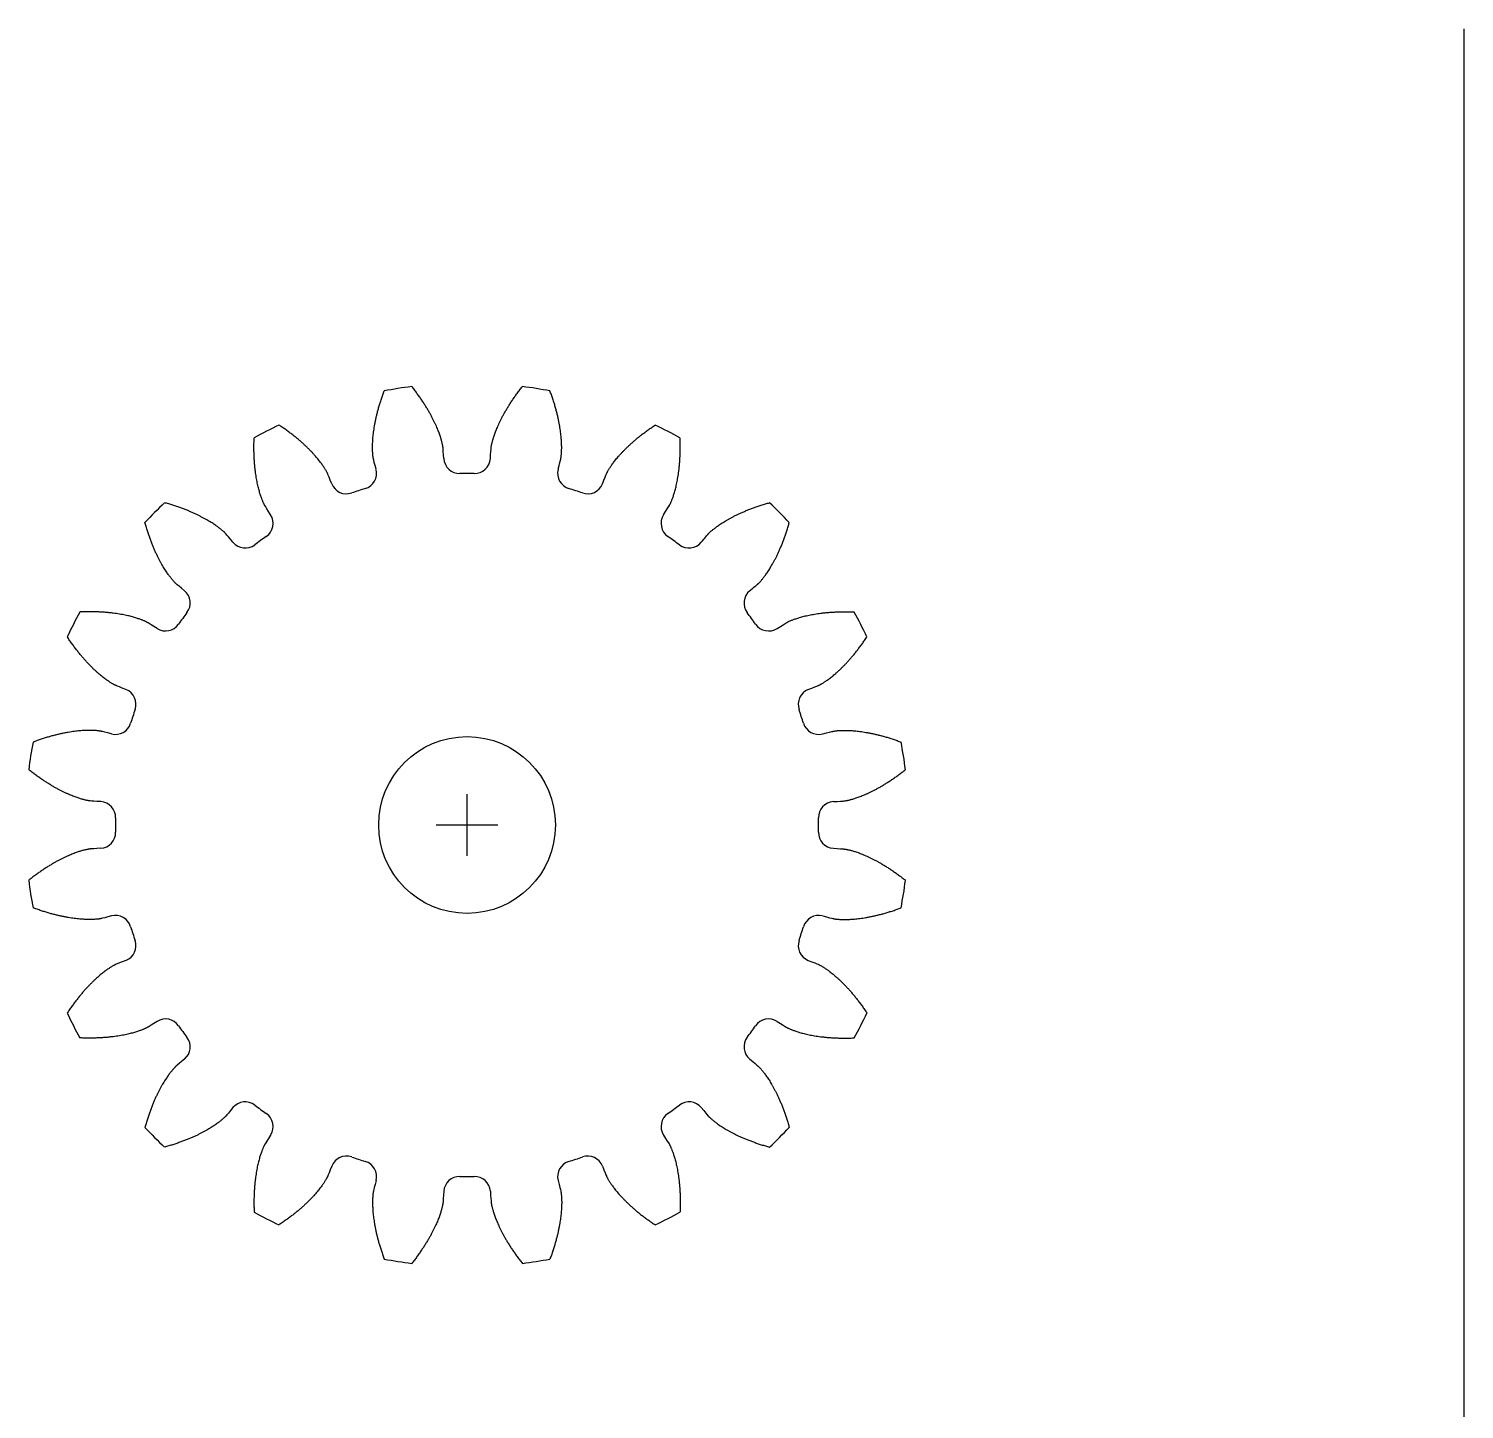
# Model space of a CAD drawing. Extents: x 2.5 to 99.9, y 257.1 to 300.1.
# Drawn here: x 60.95 to 78.82, y 282.95 to 300.13 of the extents above; entities that cross this region are included whole.
import ezdxf

# ---------------------------------------------------------------- set-up
doc = ezdxf.new("R2010")
doc.units = 0
doc.header["$LTSCALE"] = 12.7
for name, color, linetype in [('CENTERMARKS', 7, 'CONTINUOUS'), ('SKETCHED_GEOMETRY', 1, 'CONTINUOUS'), ('VISIBLE', 1, 'CONTINUOUS')]:
    doc.layers.add(name, color=color, linetype=linetype)

msp = doc.modelspace()

# ---------------------------------------------------------------- linework, layer by layer
at = {"layer": 'CENTERMARKS', "linetype": 'CONTINUOUS'}
for p, q in [((66.406, 289.834), (66.406, 290.604)), ((66.021, 290.219), (66.791, 290.219))]:
    msp.add_line(p, q, dxfattribs=at)
at = {"layer": 'SKETCHED_GEOMETRY'}
msp.add_line((78.819, 257.138), (78.819, 300.129), dxfattribs=at)
at = {"layer": 'VISIBLE'}
msp.add_circle((66.406, 290.219), 1.1, dxfattribs=at)
for centre, radius, start, end in [((66.406, 290.219), 5.5, 97.1909, 100.8091), ((66.406, 290.219), 5.5, 79.1909, 82.8091), ((66.406, 290.219), 5.5, 115.1909, 118.8091), ((66.406, 290.219), 5.5, 61.1909, 64.8091), ((66.314, 294.792), 0.198, 183.6271, 271.163), ((66.499, 294.792), 0.198, 268.837, 356.3729), ((65.082, 294.596), 0.198, 286.837, 14.3729), ((66.406, 290.219), 4.375, 88.837, 91.163), ((67.731, 294.596), 0.198, 165.6271, 253.163), ((64.905, 294.539), 0.198, 201.6271, 289.163), ((66.406, 290.219), 4.375, 106.837, 109.163), ((66.406, 290.219), 4.375, 70.837, 73.163), ((67.908, 294.539), 0.198, 250.837, 338.3729), ((66.406, 290.219), 5.5, 133.1909, 136.8091), ((66.406, 290.219), 5.5, 43.1909, 46.8091), ((63.794, 293.973), 0.198, 304.837, 32.3729), ((69.019, 293.973), 0.198, 147.6271, 235.163), ((66.406, 290.219), 4.375, 124.837, 127.163), ((66.406, 290.219), 4.375, 52.837, 55.163), ((63.644, 293.864), 0.198, 219.6271, 307.163), ((69.169, 293.864), 0.198, 232.837, 320.3729), ((62.762, 292.982), 0.198, 322.837, 50.3729), ((70.051, 292.982), 0.198, 129.6271, 217.163), ((66.406, 290.219), 5.5, 151.1909, 154.8091), ((62.653, 292.832), 0.198, 237.6271, 325.163), ((66.406, 290.219), 4.375, 142.837, 145.163), ((66.406, 290.219), 4.375, 34.837, 37.163), ((70.16, 292.832), 0.198, 214.837, 302.3729), ((66.406, 290.219), 5.5, 25.1909, 28.8091), ((62.087, 291.721), 0.198, 340.837, 68.3729), ((70.726, 291.721), 0.198, 111.6271, 199.163), ((66.406, 290.219), 4.375, 160.837, 163.163), ((66.406, 290.219), 4.375, 16.837, 19.163), ((62.029, 291.544), 0.198, 255.6271, 343.163), ((70.783, 291.544), 0.198, 196.837, 284.3729), ((66.406, 290.219), 5.5, 169.1909, 172.8091), ((66.406, 290.219), 5.5, 7.1909, 10.8091), ((61.834, 290.312), 0.198, 358.837, 86.3729), ((70.978, 290.312), 0.198, 93.6271, 181.163), ((66.406, 290.219), 4.375, 178.837, 181.163), ((66.406, 290.219), 4.375, 358.837, 1.163), ((61.834, 290.127), 0.198, 273.6271, 1.163), ((70.978, 290.127), 0.198, 178.837, 266.3729), ((66.406, 290.219), 5.5, 187.1909, 190.8091), ((66.406, 290.219), 5.5, 349.1909, 352.8091), ((62.029, 288.895), 0.198, 16.837, 104.3729), ((66.406, 290.219), 4.375, 196.837, 199.163), ((66.406, 290.219), 4.375, 340.837, 343.163), ((70.783, 288.895), 0.198, 75.6271, 163.163), ((62.087, 288.718), 0.198, 291.6271, 19.163), ((70.726, 288.718), 0.198, 160.837, 248.3729), ((66.406, 290.219), 5.5, 205.1909, 208.8091), ((66.406, 290.219), 5.5, 331.1909, 334.8091), ((62.653, 287.607), 0.198, 34.837, 122.3729), ((66.406, 290.219), 4.375, 214.837, 217.163), ((66.406, 290.219), 4.375, 322.837, 325.163), ((70.16, 287.607), 0.198, 57.6271, 145.163), ((62.762, 287.457), 0.198, 309.6271, 37.163), ((70.051, 287.457), 0.198, 142.837, 230.3729), ((63.644, 286.575), 0.198, 52.837, 140.3729), ((66.406, 290.219), 4.375, 232.837, 235.163), ((63.794, 286.466), 0.198, 327.6271, 55.163), ((69.019, 286.466), 0.198, 124.837, 212.3729), ((66.406, 290.219), 4.375, 304.837, 307.163), ((69.169, 286.575), 0.198, 39.6271, 127.163), ((66.406, 290.219), 5.5, 223.1909, 226.8091), ((66.406, 290.219), 5.5, 313.1909, 316.8091), ((64.905, 285.9), 0.198, 70.837, 158.3729), ((67.908, 285.9), 0.198, 21.6271, 109.163), ((66.406, 290.219), 4.375, 250.837, 253.163), ((65.082, 285.842), 0.198, 345.6271, 73.163), ((67.731, 285.842), 0.198, 106.837, 194.3729), ((66.406, 290.219), 4.375, 286.837, 289.163), ((66.314, 285.647), 0.198, 88.837, 176.3729), ((66.406, 290.219), 4.375, 268.837, 271.163), ((66.499, 285.647), 0.198, 3.6271, 91.163), ((66.406, 290.219), 5.5, 241.1909, 244.8091), ((66.406, 290.219), 5.5, 295.1909, 298.8091), ((66.406, 290.219), 5.5, 259.1909, 262.8091), ((66.406, 290.219), 5.5, 277.1909, 280.8091)]:
    msp.add_arc(centre, radius, start, end, dxfattribs=at)
for points in [[(65.274, 294.646), (65.256, 294.713), (65.241, 294.771), (65.241, 294.775), (65.24, 294.78), (65.239, 294.786), (65.237, 294.795), (65.236, 294.805), (65.234, 294.817), (65.233, 294.831), (65.232, 294.847), (65.231, 294.865), (65.23, 294.884), (65.229, 294.906), (65.229, 294.929), (65.23, 294.955), (65.231, 294.982), (65.233, 295.011), (65.235, 295.042), (65.238, 295.075), (65.242, 295.109), (65.248, 295.146), (65.254, 295.184), (65.261, 295.223), (65.269, 295.265), (65.279, 295.308), (65.29, 295.353), (65.302, 295.399), (65.316, 295.447), (65.331, 295.496), (65.348, 295.547), (65.363, 295.589), (65.372, 295.614), (65.375, 295.622)], [(66.116, 294.779), (66.112, 294.849), (66.108, 294.909), (66.107, 294.912), (66.107, 294.917), (66.106, 294.923), (66.105, 294.932), (66.103, 294.942), (66.1, 294.954), (66.097, 294.968), (66.094, 294.983), (66.089, 295.001), (66.084, 295.02), (66.078, 295.04), (66.07, 295.063), (66.062, 295.087), (66.053, 295.112), (66.042, 295.139), (66.03, 295.168), (66.017, 295.198), (66.002, 295.23), (65.986, 295.263), (65.969, 295.297), (65.95, 295.332), (65.929, 295.369), (65.906, 295.407), (65.882, 295.446), (65.856, 295.487), (65.828, 295.528), (65.798, 295.57), (65.767, 295.613), (65.74, 295.649), (65.723, 295.67), (65.718, 295.676)], [(66.697, 294.779), (66.701, 294.849), (66.705, 294.909), (66.706, 294.912), (66.706, 294.917), (66.707, 294.923), (66.708, 294.932), (66.71, 294.942), (66.712, 294.954), (66.715, 294.968), (66.719, 294.983), (66.724, 295.001), (66.729, 295.02), (66.735, 295.04), (66.742, 295.063), (66.751, 295.087), (66.76, 295.112), (66.771, 295.139), (66.783, 295.168), (66.796, 295.198), (66.811, 295.23), (66.827, 295.263), (66.844, 295.297), (66.863, 295.332), (66.884, 295.369), (66.907, 295.407), (66.931, 295.446), (66.957, 295.487), (66.985, 295.528), (67.014, 295.57), (67.046, 295.613), (67.073, 295.649), (67.09, 295.67), (67.095, 295.676)], [(67.539, 294.646), (67.557, 294.713), (67.571, 294.771), (67.572, 294.775), (67.573, 294.78), (67.574, 294.786), (67.576, 294.795), (67.577, 294.805), (67.578, 294.817), (67.58, 294.831), (67.581, 294.847), (67.582, 294.865), (67.583, 294.884), (67.584, 294.906), (67.584, 294.929), (67.583, 294.955), (67.582, 294.982), (67.58, 295.011), (67.578, 295.042), (67.574, 295.075), (67.57, 295.109), (67.565, 295.146), (67.559, 295.184), (67.552, 295.223), (67.544, 295.265), (67.534, 295.308), (67.523, 295.353), (67.511, 295.399), (67.497, 295.447), (67.482, 295.496), (67.465, 295.547), (67.45, 295.589), (67.441, 295.614), (67.438, 295.622)], [(63.961, 294.079), (63.924, 294.138), (63.892, 294.189), (63.89, 294.191), (63.888, 294.196), (63.885, 294.202), (63.881, 294.209), (63.876, 294.219), (63.871, 294.23), (63.865, 294.243), (63.859, 294.257), (63.853, 294.274), (63.846, 294.292), (63.839, 294.313), (63.831, 294.335), (63.824, 294.359), (63.817, 294.386), (63.809, 294.414), (63.802, 294.444), (63.795, 294.476), (63.788, 294.51), (63.782, 294.546), (63.776, 294.584), (63.771, 294.624), (63.766, 294.666), (63.762, 294.71), (63.758, 294.756), (63.756, 294.804), (63.754, 294.854), (63.753, 294.906), (63.753, 294.959), (63.755, 295.004), (63.756, 295.031), (63.756, 295.039)], [(64.721, 294.466), (64.695, 294.531), (64.673, 294.587), (64.672, 294.59), (64.67, 294.595), (64.667, 294.6), (64.663, 294.608), (64.658, 294.617), (64.652, 294.628), (64.645, 294.64), (64.637, 294.654), (64.627, 294.669), (64.616, 294.685), (64.604, 294.703), (64.59, 294.722), (64.575, 294.742), (64.558, 294.763), (64.54, 294.786), (64.519, 294.809), (64.498, 294.834), (64.474, 294.86), (64.448, 294.886), (64.421, 294.913), (64.392, 294.941), (64.361, 294.97), (64.328, 294.999), (64.293, 295.029), (64.255, 295.059), (64.216, 295.09), (64.175, 295.121), (64.131, 295.152), (64.095, 295.177), (64.072, 295.192), (64.065, 295.196)], [(68.092, 294.466), (68.117, 294.531), (68.14, 294.587), (68.141, 294.59), (68.143, 294.595), (68.146, 294.6), (68.15, 294.608), (68.155, 294.617), (68.16, 294.628), (68.168, 294.64), (68.176, 294.654), (68.186, 294.669), (68.196, 294.685), (68.209, 294.703), (68.223, 294.722), (68.238, 294.742), (68.255, 294.763), (68.273, 294.786), (68.293, 294.809), (68.315, 294.834), (68.339, 294.86), (68.364, 294.886), (68.392, 294.913), (68.421, 294.941), (68.452, 294.97), (68.485, 294.999), (68.52, 295.029), (68.557, 295.059), (68.597, 295.09), (68.638, 295.121), (68.682, 295.152), (68.718, 295.177), (68.741, 295.192), (68.747, 295.196)], [(68.851, 294.079), (68.889, 294.138), (68.921, 294.189), (68.923, 294.191), (68.925, 294.196), (68.928, 294.202), (68.932, 294.209), (68.937, 294.219), (68.942, 294.23), (68.947, 294.243), (68.954, 294.257), (68.96, 294.274), (68.967, 294.292), (68.974, 294.313), (68.981, 294.335), (68.989, 294.359), (68.996, 294.386), (69.003, 294.414), (69.011, 294.444), (69.018, 294.476), (69.024, 294.51), (69.031, 294.546), (69.037, 294.584), (69.042, 294.624), (69.047, 294.666), (69.051, 294.71), (69.055, 294.756), (69.057, 294.804), (69.059, 294.854), (69.06, 294.906), (69.059, 294.959), (69.058, 295.004), (69.057, 295.031), (69.057, 295.039)], [(63.491, 293.737), (63.447, 293.791), (63.409, 293.837), (63.406, 293.84), (63.403, 293.844), (63.398, 293.848), (63.392, 293.854), (63.385, 293.862), (63.376, 293.87), (63.365, 293.879), (63.353, 293.89), (63.34, 293.901), (63.324, 293.913), (63.307, 293.926), (63.288, 293.94), (63.267, 293.955), (63.244, 293.97), (63.22, 293.986), (63.193, 294.002), (63.165, 294.018), (63.135, 294.035), (63.102, 294.052), (63.068, 294.07), (63.031, 294.087), (62.993, 294.105), (62.952, 294.123), (62.91, 294.14), (62.865, 294.157), (62.818, 294.174), (62.769, 294.191), (62.718, 294.207), (62.676, 294.22), (62.65, 294.227), (62.642, 294.229)], [(69.321, 293.737), (69.366, 293.791), (69.404, 293.837), (69.407, 293.84), (69.41, 293.844), (69.414, 293.848), (69.421, 293.854), (69.428, 293.862), (69.437, 293.87), (69.447, 293.879), (69.46, 293.89), (69.473, 293.901), (69.489, 293.913), (69.506, 293.926), (69.525, 293.94), (69.546, 293.955), (69.568, 293.97), (69.593, 293.986), (69.619, 294.002), (69.648, 294.018), (69.678, 294.035), (69.711, 294.052), (69.745, 294.07), (69.781, 294.087), (69.82, 294.105), (69.86, 294.123), (69.903, 294.14), (69.948, 294.157), (69.994, 294.174), (70.043, 294.191), (70.094, 294.207), (70.137, 294.22), (70.163, 294.227), (70.171, 294.229)], [(62.888, 293.134), (62.835, 293.179), (62.788, 293.217), (62.786, 293.22), (62.782, 293.223), (62.777, 293.228), (62.771, 293.234), (62.764, 293.241), (62.756, 293.25), (62.747, 293.26), (62.736, 293.273), (62.725, 293.286), (62.713, 293.302), (62.699, 293.319), (62.686, 293.338), (62.671, 293.359), (62.656, 293.382), (62.64, 293.406), (62.624, 293.433), (62.608, 293.461), (62.591, 293.491), (62.573, 293.524), (62.556, 293.558), (62.538, 293.594), (62.521, 293.633), (62.503, 293.673), (62.486, 293.716), (62.469, 293.761), (62.452, 293.808), (62.435, 293.856), (62.419, 293.907), (62.406, 293.95), (62.399, 293.976), (62.396, 293.984)], [(69.924, 293.134), (69.978, 293.179), (70.024, 293.217), (70.027, 293.22), (70.031, 293.223), (70.035, 293.228), (70.041, 293.234), (70.049, 293.241), (70.057, 293.25), (70.066, 293.26), (70.077, 293.273), (70.088, 293.286), (70.1, 293.302), (70.113, 293.319), (70.127, 293.338), (70.142, 293.359), (70.157, 293.382), (70.173, 293.406), (70.189, 293.433), (70.205, 293.461), (70.222, 293.491), (70.239, 293.524), (70.257, 293.558), (70.274, 293.594), (70.292, 293.633), (70.31, 293.673), (70.327, 293.716), (70.344, 293.761), (70.361, 293.808), (70.378, 293.856), (70.394, 293.907), (70.407, 293.95), (70.414, 293.976), (70.416, 293.984)], [(62.547, 292.665), (62.488, 292.702), (62.437, 292.734), (62.434, 292.736), (62.43, 292.738), (62.424, 292.741), (62.417, 292.745), (62.407, 292.75), (62.396, 292.755), (62.383, 292.761), (62.369, 292.767), (62.352, 292.773), (62.333, 292.78), (62.313, 292.787), (62.291, 292.794), (62.266, 292.802), (62.24, 292.809), (62.212, 292.817), (62.182, 292.824), (62.15, 292.831), (62.116, 292.837), (62.08, 292.844), (62.041, 292.85), (62.001, 292.855), (61.959, 292.86), (61.915, 292.864), (61.869, 292.868), (61.822, 292.87), (61.772, 292.872), (61.72, 292.873), (61.667, 292.872), (61.622, 292.871), (61.595, 292.87), (61.587, 292.87)], [(70.266, 292.665), (70.325, 292.702), (70.376, 292.734), (70.378, 292.736), (70.383, 292.738), (70.389, 292.741), (70.396, 292.745), (70.406, 292.75), (70.417, 292.755), (70.43, 292.761), (70.444, 292.767), (70.461, 292.773), (70.479, 292.78), (70.5, 292.787), (70.522, 292.794), (70.546, 292.802), (70.573, 292.809), (70.601, 292.817), (70.631, 292.824), (70.663, 292.831), (70.697, 292.837), (70.733, 292.844), (70.771, 292.85), (70.811, 292.855), (70.853, 292.86), (70.897, 292.864), (70.943, 292.868), (70.991, 292.87), (71.041, 292.872), (71.093, 292.873), (71.146, 292.872), (71.191, 292.871), (71.218, 292.87), (71.226, 292.87)], [(62.16, 291.905), (62.095, 291.93), (62.039, 291.953), (62.036, 291.954), (62.031, 291.956), (62.026, 291.959), (62.018, 291.963), (62.009, 291.968), (61.998, 291.974), (61.986, 291.981), (61.972, 291.989), (61.957, 291.999), (61.941, 292.009), (61.923, 292.022), (61.904, 292.036), (61.884, 292.051), (61.862, 292.068), (61.84, 292.086), (61.816, 292.106), (61.792, 292.128), (61.766, 292.152), (61.74, 292.177), (61.713, 292.205), (61.685, 292.234), (61.656, 292.265), (61.627, 292.298), (61.597, 292.333), (61.567, 292.371), (61.536, 292.41), (61.505, 292.451), (61.474, 292.495), (61.449, 292.531), (61.434, 292.554), (61.43, 292.56)], [(70.653, 291.905), (70.718, 291.93), (70.774, 291.953), (70.777, 291.954), (70.782, 291.956), (70.787, 291.959), (70.795, 291.963), (70.804, 291.968), (70.815, 291.974), (70.827, 291.981), (70.841, 291.989), (70.856, 291.999), (70.872, 292.009), (70.89, 292.022), (70.909, 292.036), (70.929, 292.051), (70.95, 292.068), (70.973, 292.086), (70.996, 292.106), (71.021, 292.128), (71.047, 292.152), (71.073, 292.177), (71.1, 292.205), (71.128, 292.234), (71.157, 292.265), (71.186, 292.298), (71.216, 292.333), (71.246, 292.371), (71.276, 292.41), (71.307, 292.451), (71.339, 292.495), (71.364, 292.531), (71.379, 292.554), (71.383, 292.56)], [(61.98, 291.352), (61.913, 291.37), (61.855, 291.384), (61.851, 291.385), (61.846, 291.386), (61.84, 291.387), (61.831, 291.389), (61.821, 291.39), (61.809, 291.392), (61.795, 291.393), (61.779, 291.394), (61.761, 291.395), (61.742, 291.396), (61.72, 291.397), (61.696, 291.397), (61.671, 291.396), (61.644, 291.395), (61.615, 291.393), (61.584, 291.391), (61.551, 291.388), (61.517, 291.383), (61.48, 291.378), (61.442, 291.372), (61.403, 291.365), (61.361, 291.357), (61.318, 291.347), (61.273, 291.336), (61.227, 291.324), (61.179, 291.31), (61.13, 291.295), (61.079, 291.278), (61.037, 291.263), (61.012, 291.254), (61.004, 291.251)], [(70.833, 291.352), (70.9, 291.37), (70.958, 291.384), (70.962, 291.385), (70.967, 291.386), (70.973, 291.387), (70.981, 291.389), (70.992, 291.39), (71.004, 291.392), (71.018, 291.393), (71.034, 291.394), (71.052, 291.395), (71.071, 291.396), (71.093, 291.397), (71.116, 291.397), (71.142, 291.396), (71.169, 291.395), (71.198, 291.393), (71.229, 291.391), (71.262, 291.388), (71.296, 291.383), (71.333, 291.378), (71.371, 291.372), (71.41, 291.365), (71.452, 291.357), (71.495, 291.347), (71.54, 291.336), (71.586, 291.324), (71.634, 291.31), (71.683, 291.295), (71.734, 291.278), (71.776, 291.263), (71.801, 291.254), (71.809, 291.251)], [(61.847, 290.51), (61.777, 290.514), (61.717, 290.518), (61.714, 290.519), (61.709, 290.519), (61.702, 290.52), (61.694, 290.521), (61.684, 290.523), (61.672, 290.525), (61.658, 290.528), (61.643, 290.532), (61.625, 290.537), (61.606, 290.542), (61.586, 290.548), (61.563, 290.555), (61.539, 290.564), (61.514, 290.573), (61.487, 290.584), (61.458, 290.596), (61.428, 290.609), (61.396, 290.624), (61.363, 290.64), (61.329, 290.657), (61.293, 290.676), (61.257, 290.697), (61.219, 290.72), (61.179, 290.744), (61.139, 290.77), (61.098, 290.798), (61.056, 290.827), (61.012, 290.859), (60.977, 290.886), (60.956, 290.903), (60.95, 290.908)], [(70.966, 290.51), (71.036, 290.514), (71.096, 290.518), (71.099, 290.519), (71.104, 290.519), (71.11, 290.52), (71.119, 290.521), (71.129, 290.523), (71.141, 290.525), (71.155, 290.528), (71.17, 290.532), (71.188, 290.537), (71.207, 290.542), (71.227, 290.548), (71.25, 290.555), (71.274, 290.564), (71.299, 290.573), (71.326, 290.584), (71.355, 290.596), (71.385, 290.609), (71.417, 290.624), (71.45, 290.64), (71.484, 290.657), (71.519, 290.676), (71.556, 290.697), (71.594, 290.72), (71.633, 290.744), (71.674, 290.77), (71.715, 290.798), (71.757, 290.827), (71.8, 290.859), (71.836, 290.886), (71.857, 290.903), (71.863, 290.908)], [(61.847, 289.929), (61.777, 289.925), (61.717, 289.921), (61.714, 289.92), (61.709, 289.92), (61.702, 289.919), (61.694, 289.918), (61.684, 289.916), (61.672, 289.913), (61.658, 289.91), (61.643, 289.907), (61.625, 289.902), (61.606, 289.897), (61.586, 289.891), (61.563, 289.883), (61.539, 289.875), (61.514, 289.866), (61.487, 289.855), (61.458, 289.843), (61.428, 289.83), (61.396, 289.815), (61.363, 289.799), (61.329, 289.782), (61.293, 289.763), (61.257, 289.742), (61.219, 289.719), (61.179, 289.695), (61.139, 289.669), (61.098, 289.641), (61.056, 289.612), (61.012, 289.58), (60.977, 289.553), (60.956, 289.536), (60.95, 289.531)], [(70.966, 289.929), (71.036, 289.925), (71.096, 289.921), (71.099, 289.92), (71.104, 289.92), (71.11, 289.919), (71.119, 289.918), (71.129, 289.916), (71.141, 289.913), (71.155, 289.91), (71.17, 289.907), (71.188, 289.902), (71.207, 289.897), (71.227, 289.891), (71.25, 289.883), (71.274, 289.875), (71.299, 289.866), (71.326, 289.855), (71.355, 289.843), (71.385, 289.83), (71.417, 289.815), (71.45, 289.799), (71.484, 289.782), (71.519, 289.763), (71.556, 289.742), (71.594, 289.719), (71.633, 289.695), (71.674, 289.669), (71.715, 289.641), (71.757, 289.612), (71.8, 289.58), (71.836, 289.553), (71.857, 289.536), (71.863, 289.531)], [(61.98, 289.087), (61.913, 289.069), (61.855, 289.054), (61.851, 289.054), (61.846, 289.053), (61.84, 289.052), (61.831, 289.05), (61.821, 289.049), (61.809, 289.047), (61.795, 289.046), (61.779, 289.045), (61.761, 289.044), (61.742, 289.043), (61.72, 289.042), (61.696, 289.042), (61.671, 289.043), (61.644, 289.044), (61.615, 289.046), (61.584, 289.048), (61.551, 289.051), (61.517, 289.056), (61.48, 289.061), (61.442, 289.067), (61.403, 289.074), (61.361, 289.082), (61.318, 289.092), (61.273, 289.103), (61.227, 289.115), (61.179, 289.129), (61.13, 289.144), (61.079, 289.161), (61.037, 289.176), (61.012, 289.185), (61.004, 289.188)], [(70.833, 289.087), (70.9, 289.069), (70.958, 289.054), (70.962, 289.054), (70.967, 289.053), (70.973, 289.052), (70.981, 289.05), (70.992, 289.049), (71.004, 289.047), (71.018, 289.046), (71.034, 289.045), (71.052, 289.044), (71.071, 289.043), (71.093, 289.042), (71.116, 289.042), (71.142, 289.043), (71.169, 289.044), (71.198, 289.046), (71.229, 289.048), (71.262, 289.051), (71.296, 289.056), (71.333, 289.061), (71.371, 289.067), (71.41, 289.074), (71.452, 289.082), (71.495, 289.092), (71.54, 289.103), (71.586, 289.115), (71.634, 289.129), (71.683, 289.144), (71.734, 289.161), (71.776, 289.176), (71.801, 289.185), (71.809, 289.188)], [(62.16, 288.534), (62.095, 288.508), (62.039, 288.486), (62.036, 288.485), (62.031, 288.483), (62.026, 288.48), (62.018, 288.476), (62.009, 288.471), (61.998, 288.465), (61.986, 288.458), (61.972, 288.45), (61.957, 288.44), (61.941, 288.429), (61.923, 288.417), (61.904, 288.403), (61.884, 288.388), (61.862, 288.371), (61.84, 288.353), (61.816, 288.332), (61.792, 288.311), (61.766, 288.287), (61.74, 288.261), (61.713, 288.234), (61.685, 288.205), (61.656, 288.174), (61.627, 288.141), (61.597, 288.106), (61.567, 288.068), (61.536, 288.029), (61.505, 287.988), (61.474, 287.944), (61.449, 287.908), (61.434, 287.885), (61.43, 287.878)], [(70.653, 288.534), (70.718, 288.508), (70.774, 288.486), (70.777, 288.485), (70.782, 288.483), (70.787, 288.48), (70.795, 288.476), (70.804, 288.471), (70.815, 288.465), (70.827, 288.458), (70.841, 288.45), (70.856, 288.44), (70.872, 288.429), (70.89, 288.417), (70.909, 288.403), (70.929, 288.388), (70.95, 288.371), (70.973, 288.353), (70.996, 288.332), (71.021, 288.311), (71.047, 288.287), (71.073, 288.261), (71.1, 288.234), (71.128, 288.205), (71.157, 288.174), (71.186, 288.141), (71.216, 288.106), (71.246, 288.068), (71.276, 288.029), (71.307, 287.988), (71.339, 287.944), (71.364, 287.908), (71.379, 287.885), (71.383, 287.878)], [(62.547, 287.774), (62.488, 287.737), (62.437, 287.705), (62.434, 287.703), (62.43, 287.701), (62.424, 287.698), (62.417, 287.694), (62.407, 287.689), (62.396, 287.684), (62.383, 287.678), (62.369, 287.672), (62.352, 287.666), (62.333, 287.659), (62.313, 287.652), (62.291, 287.644), (62.266, 287.637), (62.24, 287.63), (62.212, 287.622), (62.182, 287.615), (62.15, 287.608), (62.116, 287.601), (62.08, 287.595), (62.041, 287.589), (62.001, 287.584), (61.959, 287.579), (61.915, 287.575), (61.869, 287.571), (61.822, 287.569), (61.772, 287.567), (61.72, 287.566), (61.667, 287.566), (61.622, 287.568), (61.595, 287.569), (61.587, 287.569)], [(70.266, 287.774), (70.325, 287.737), (70.376, 287.705), (70.378, 287.703), (70.383, 287.701), (70.389, 287.698), (70.396, 287.694), (70.406, 287.689), (70.417, 287.684), (70.43, 287.678), (70.444, 287.672), (70.461, 287.666), (70.479, 287.659), (70.5, 287.652), (70.522, 287.644), (70.546, 287.637), (70.573, 287.63), (70.601, 287.622), (70.631, 287.615), (70.663, 287.608), (70.697, 287.601), (70.733, 287.595), (70.771, 287.589), (70.811, 287.584), (70.853, 287.579), (70.897, 287.575), (70.943, 287.571), (70.991, 287.569), (71.041, 287.567), (71.093, 287.566), (71.146, 287.566), (71.191, 287.568), (71.218, 287.569), (71.226, 287.569)], [(62.888, 287.304), (62.835, 287.26), (62.788, 287.222), (62.786, 287.219), (62.782, 287.216), (62.777, 287.211), (62.771, 287.205), (62.764, 287.198), (62.756, 287.189), (62.747, 287.178), (62.736, 287.166), (62.725, 287.153), (62.713, 287.137), (62.699, 287.12), (62.686, 287.101), (62.671, 287.08), (62.656, 287.057), (62.64, 287.033), (62.624, 287.006), (62.608, 286.978), (62.591, 286.948), (62.573, 286.915), (62.556, 286.881), (62.538, 286.845), (62.521, 286.806), (62.503, 286.766), (62.486, 286.723), (62.469, 286.678), (62.452, 286.631), (62.435, 286.582), (62.419, 286.531), (62.406, 286.489), (62.399, 286.463), (62.396, 286.455)], [(69.924, 287.304), (69.978, 287.26), (70.024, 287.222), (70.027, 287.219), (70.031, 287.216), (70.035, 287.211), (70.041, 287.205), (70.049, 287.198), (70.057, 287.189), (70.066, 287.178), (70.077, 287.166), (70.088, 287.153), (70.1, 287.137), (70.113, 287.12), (70.127, 287.101), (70.142, 287.08), (70.157, 287.057), (70.173, 287.033), (70.189, 287.006), (70.205, 286.978), (70.222, 286.948), (70.239, 286.915), (70.257, 286.881), (70.274, 286.845), (70.292, 286.806), (70.31, 286.766), (70.327, 286.723), (70.344, 286.678), (70.361, 286.631), (70.378, 286.582), (70.394, 286.531), (70.407, 286.489), (70.414, 286.463), (70.416, 286.455)], [(63.491, 286.701), (63.447, 286.648), (63.409, 286.601), (63.406, 286.599), (63.403, 286.595), (63.398, 286.59), (63.392, 286.584), (63.385, 286.577), (63.376, 286.569), (63.365, 286.56), (63.353, 286.549), (63.34, 286.538), (63.324, 286.526), (63.307, 286.513), (63.288, 286.499), (63.267, 286.484), (63.244, 286.469), (63.22, 286.453), (63.193, 286.437), (63.165, 286.421), (63.135, 286.404), (63.102, 286.386), (63.068, 286.369), (63.031, 286.351), (62.993, 286.334), (62.952, 286.316), (62.91, 286.299), (62.865, 286.282), (62.818, 286.265), (62.769, 286.248), (62.718, 286.232), (62.676, 286.219), (62.65, 286.212), (62.642, 286.21)], [(69.321, 286.701), (69.366, 286.648), (69.404, 286.601), (69.407, 286.599), (69.41, 286.595), (69.414, 286.59), (69.421, 286.584), (69.428, 286.577), (69.437, 286.569), (69.447, 286.56), (69.46, 286.549), (69.473, 286.538), (69.489, 286.526), (69.506, 286.513), (69.525, 286.499), (69.546, 286.484), (69.568, 286.469), (69.593, 286.453), (69.619, 286.437), (69.648, 286.421), (69.678, 286.404), (69.711, 286.386), (69.745, 286.369), (69.781, 286.351), (69.82, 286.334), (69.86, 286.316), (69.903, 286.299), (69.948, 286.282), (69.994, 286.265), (70.043, 286.248), (70.094, 286.232), (70.137, 286.219), (70.163, 286.212), (70.171, 286.21)], [(63.961, 286.36), (63.924, 286.301), (63.892, 286.25), (63.89, 286.247), (63.888, 286.243), (63.885, 286.237), (63.881, 286.23), (63.876, 286.22), (63.871, 286.209), (63.865, 286.196), (63.859, 286.182), (63.853, 286.165), (63.846, 286.146), (63.839, 286.126), (63.831, 286.104), (63.824, 286.079), (63.817, 286.053), (63.809, 286.025), (63.802, 285.995), (63.795, 285.963), (63.788, 285.929), (63.782, 285.893), (63.776, 285.854), (63.771, 285.814), (63.766, 285.772), (63.762, 285.728), (63.758, 285.683), (63.756, 285.635), (63.754, 285.585), (63.753, 285.533), (63.753, 285.48), (63.755, 285.435), (63.756, 285.408), (63.756, 285.4)], [(68.851, 286.36), (68.889, 286.301), (68.921, 286.25), (68.923, 286.247), (68.925, 286.243), (68.928, 286.237), (68.932, 286.23), (68.937, 286.22), (68.942, 286.209), (68.947, 286.196), (68.954, 286.182), (68.96, 286.165), (68.967, 286.146), (68.974, 286.126), (68.981, 286.104), (68.989, 286.079), (68.996, 286.053), (69.003, 286.025), (69.011, 285.995), (69.018, 285.963), (69.024, 285.929), (69.031, 285.893), (69.037, 285.854), (69.042, 285.814), (69.047, 285.772), (69.051, 285.728), (69.055, 285.683), (69.057, 285.635), (69.059, 285.585), (69.06, 285.533), (69.059, 285.48), (69.058, 285.435), (69.057, 285.408), (69.057, 285.4)], [(64.721, 285.973), (64.695, 285.908), (64.673, 285.852), (64.672, 285.849), (64.67, 285.844), (64.667, 285.839), (64.663, 285.831), (64.658, 285.822), (64.652, 285.811), (64.645, 285.799), (64.637, 285.785), (64.627, 285.77), (64.616, 285.754), (64.604, 285.736), (64.59, 285.717), (64.575, 285.697), (64.558, 285.675), (64.54, 285.653), (64.519, 285.629), (64.498, 285.605), (64.474, 285.579), (64.448, 285.553), (64.421, 285.526), (64.392, 285.498), (64.361, 285.469), (64.328, 285.44), (64.293, 285.41), (64.255, 285.38), (64.216, 285.349), (64.175, 285.318), (64.131, 285.287), (64.095, 285.262), (64.072, 285.247), (64.065, 285.243)], [(68.092, 285.973), (68.117, 285.908), (68.14, 285.852), (68.141, 285.849), (68.143, 285.844), (68.146, 285.839), (68.15, 285.831), (68.155, 285.822), (68.16, 285.811), (68.168, 285.799), (68.176, 285.785), (68.186, 285.77), (68.196, 285.754), (68.209, 285.736), (68.223, 285.717), (68.238, 285.697), (68.255, 285.675), (68.273, 285.653), (68.293, 285.629), (68.315, 285.605), (68.339, 285.579), (68.364, 285.553), (68.392, 285.526), (68.421, 285.498), (68.452, 285.469), (68.485, 285.44), (68.52, 285.41), (68.557, 285.38), (68.597, 285.349), (68.638, 285.318), (68.682, 285.287), (68.718, 285.262), (68.741, 285.247), (68.747, 285.243)], [(65.274, 285.793), (65.256, 285.726), (65.241, 285.668), (65.241, 285.664), (65.24, 285.659), (65.239, 285.653), (65.237, 285.644), (65.236, 285.634), (65.234, 285.622), (65.233, 285.608), (65.232, 285.592), (65.231, 285.574), (65.23, 285.555), (65.229, 285.533), (65.229, 285.509), (65.23, 285.484), (65.231, 285.457), (65.233, 285.428), (65.235, 285.397), (65.238, 285.364), (65.242, 285.33), (65.248, 285.293), (65.254, 285.255), (65.261, 285.216), (65.269, 285.174), (65.279, 285.131), (65.29, 285.086), (65.302, 285.04), (65.316, 284.992), (65.331, 284.943), (65.348, 284.892), (65.363, 284.85), (65.372, 284.825), (65.375, 284.817)], [(67.539, 285.793), (67.557, 285.726), (67.571, 285.668), (67.572, 285.664), (67.573, 285.659), (67.574, 285.653), (67.576, 285.644), (67.577, 285.634), (67.578, 285.622), (67.58, 285.608), (67.581, 285.592), (67.582, 285.574), (67.583, 285.555), (67.584, 285.533), (67.584, 285.509), (67.583, 285.484), (67.582, 285.457), (67.58, 285.428), (67.578, 285.397), (67.574, 285.364), (67.57, 285.33), (67.565, 285.293), (67.559, 285.255), (67.552, 285.216), (67.544, 285.174), (67.534, 285.131), (67.523, 285.086), (67.511, 285.04), (67.497, 284.992), (67.482, 284.943), (67.465, 284.892), (67.45, 284.85), (67.441, 284.825), (67.438, 284.817)], [(66.116, 285.66), (66.112, 285.59), (66.108, 285.53), (66.107, 285.527), (66.107, 285.522), (66.106, 285.515), (66.105, 285.507), (66.103, 285.497), (66.1, 285.485), (66.097, 285.471), (66.094, 285.456), (66.089, 285.438), (66.084, 285.419), (66.078, 285.399), (66.07, 285.376), (66.062, 285.352), (66.053, 285.327), (66.042, 285.3), (66.03, 285.271), (66.017, 285.241), (66.002, 285.209), (65.986, 285.176), (65.969, 285.142), (65.95, 285.106), (65.929, 285.07), (65.906, 285.032), (65.882, 284.992), (65.856, 284.952), (65.828, 284.911), (65.798, 284.869), (65.767, 284.825), (65.74, 284.79), (65.723, 284.769), (65.718, 284.763)], [(66.697, 285.66), (66.701, 285.59), (66.705, 285.53), (66.706, 285.527), (66.706, 285.522), (66.707, 285.515), (66.708, 285.507), (66.71, 285.497), (66.712, 285.485), (66.715, 285.471), (66.719, 285.456), (66.724, 285.438), (66.729, 285.419), (66.735, 285.399), (66.742, 285.376), (66.751, 285.352), (66.76, 285.327), (66.771, 285.3), (66.783, 285.271), (66.796, 285.241), (66.811, 285.209), (66.827, 285.176), (66.844, 285.142), (66.863, 285.106), (66.884, 285.07), (66.907, 285.032), (66.931, 284.992), (66.957, 284.952), (66.985, 284.911), (67.014, 284.869), (67.046, 284.825), (67.073, 284.79), (67.09, 284.769), (67.095, 284.763)]]:
    msp.add_open_spline(points, degree=3, knots=[0.0460056, 0.0460056, 0.0460056, 0.0460056, 0.1030004, 0.1126021, 0.1249978, 0.1396646, 0.1562952, 0.1746809, 0.1946684, 0.2161384, 0.2389949, 0.2631586, 0.2885622, 0.315148, 0.3428657, 0.3716707, 0.4015235, 0.4323885, 0.4642336, 0.4970296, 0.5307495, 0.5653688, 0.6008647, 0.637216, 0.6744031, 0.7124076, 0.7512123, 0.790801, 0.8311585, 0.8722704, 0.9141231, 0.9567037, 0.97505, 0.97505, 0.97505, 0.97505], dxfattribs=at)

doc.saveas('drawing.dxf')
